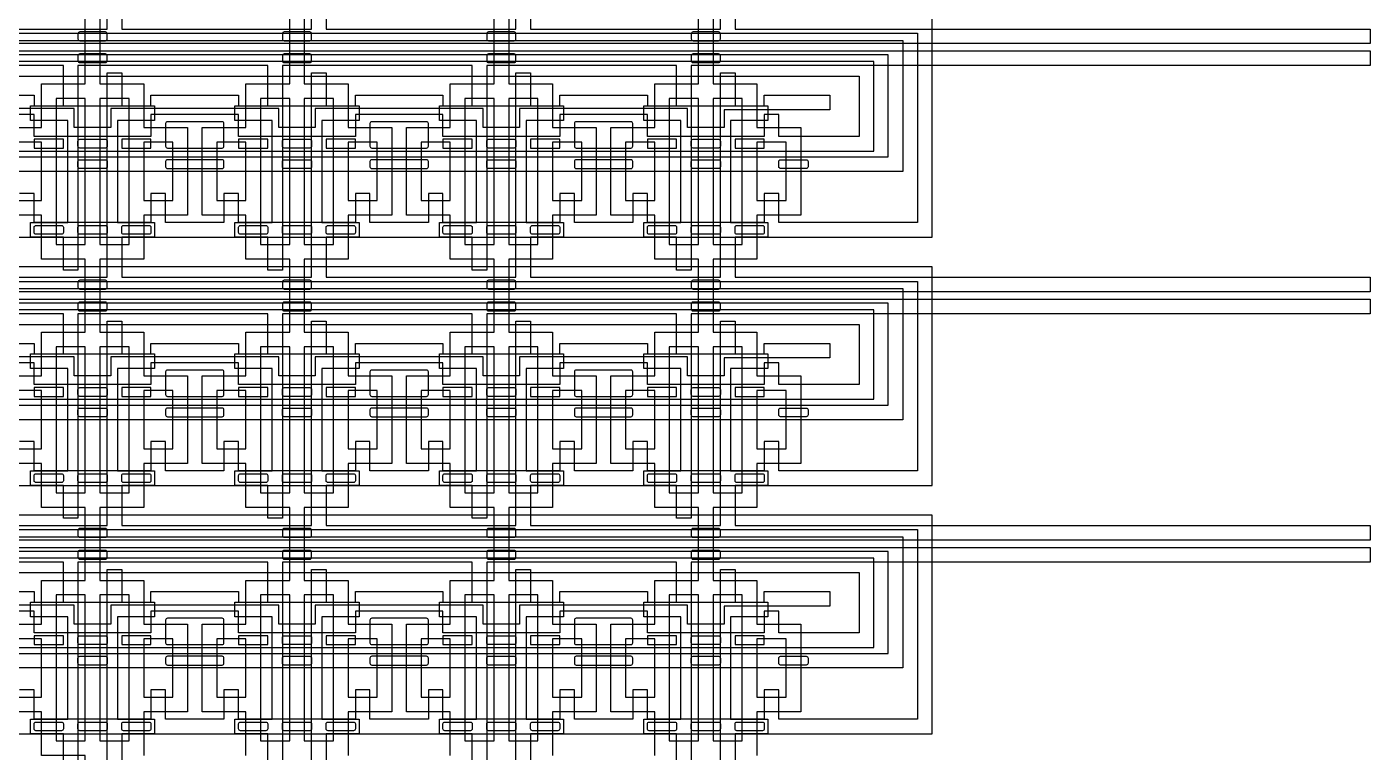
# Model space of a CAD drawing. Extents: x 0 to 194465, y -118660 to 40475.
# Drawn here: x 35762 to 44962, y 13247 to 18213 of the extents above; entities that cross this region are included whole.
import ezdxf

# ---------------------------------------------------------------- set-up
doc = ezdxf.new("R2010")
doc.units = 13
for name, color, linetype in [('Control 1 - Push up', 6, 'Continuous'), ('Control 2 - Push down', 1, 'Continuous'), ('Flow', 5, 'Continuous')]:
    doc.layers.add(name, color=color, linetype=linetype)

msp = doc.modelspace()

# ---------------------------------------------------------------- linework, layer by layer
at = {"layer": 'Control 1 - Push up'}
for points in [[(18462.5, 16773.1), (41962.5, 16773.1), (41962.5, 18270.6), (18462.5, 18270.6)], [(18362.5, 18170.6), (41862.5, 18170.6), (41862.5, 16873.1), (40912.5, 16873.1), (40912.5, 17073.1), (40812.5, 17073.1), (40812.5, 16873.1), (40012.5, 16873.1), (40012.5, 17073.1), (39912.5, 17073.1), (39912.5, 16873.1), (39512.5, 16873.1), (39512.5, 17073.1), (39412.5, 17073.1), (39412.5, 16873.1), (38612.5, 16873.1), (38612.5, 17073.1), (38512.5, 17073.1), (38512.5, 16873.1), (38112.5, 16873.1), (38112.5, 17073.1), (38012.5, 17073.1), (38012.5, 16873.1), (37212.5, 16873.1), (37212.5, 17073.1), (37112.5, 17073.1), (37112.5, 16873.1), (36712.5, 16873.1), (36712.5, 17073.1), (36612.5, 17073.1), (36612.5, 16873.1), (35812.5, 16873.1), (35812.5, 17073.1), (35712.5, 17073.1)], [(18262.5, 18120.6), (41762.5, 18120.6), (41762.5, 17223.1), (18262.5, 17223.1)], [(18062.5, 17363.1), (41562.5, 17363.1), (41562.5, 17976.1), (18062.5, 17976.1)], [(18162.5, 17323.1), (41662.5, 17323.1), (41662.5, 18020.6), (18162.5, 18020.6)], [(17962.5, 17876.1), (41462.5, 17876.1), (41462.5, 17463.1), (40912.5, 17463.1), (40912.5, 17613.1), (40812.5, 17613.1), (40812.5, 17463.1), (40012.5, 17463.1), (40012.5, 17613.1), (39412.5, 17613.1), (39412.5, 17463.1), (38612.5, 17463.1), (38612.5, 17613.1), (38012.5, 17613.1), (38012.5, 17463.1), (37212.5, 17463.1), (37212.5, 17613.1), (36612.5, 17613.1), (36612.5, 17463.1), (35812.5, 17463.1), (35812.5, 17613.1), (35212.5, 17613.1)], [(35212.5, 17746.1), (35812.5, 17746.1), (35812.5, 17673.1), (36612.5, 17673.1), (36612.5, 17746.1), (37212.5, 17746.1), (37212.5, 17673.1), (38012.5, 17673.1), (38012.5, 17746.1), (38612.5, 17746.1), (38612.5, 17673.1), (39412.5, 17673.1), (39412.5, 17746.1), (40012.5, 17746.1), (40012.5, 17673.1), (40812.5, 17673.1), (40812.5, 17746.1), (41262.5, 17746.1), (41262.5, 17646.1), (40537.5, 17646.1), (40537.5, 17523.1), (40287.5, 17523.1), (40287.5, 17653.1), (39137.5, 17653.1), (39137.5, 17523.1), (38887.5, 17523.1), (38887.5, 17653.1), (37737.5, 17653.1), (37737.5, 17523.1), (37487.5, 17523.1), (37487.5, 17653.1), (36337.5, 17653.1), (36337.5, 17523.1), (36087.5, 17523.1), (36087.5, 17653.1), (34937.5, 17653.1)], [(18462.5, 15073.1), (41962.5, 15073.1), (41962.5, 16570.6), (18462.5, 16570.6)], [(18362.5, 16470.6), (41862.5, 16470.6), (41862.5, 15173.1), (40912.5, 15173.1), (40912.5, 15373.1), (40812.5, 15373.1), (40812.5, 15173.1), (40012.5, 15173.1), (40012.5, 15373.1), (39912.5, 15373.1), (39912.5, 15173.1), (39512.5, 15173.1), (39512.5, 15373.1), (39412.5, 15373.1), (39412.5, 15173.1), (38612.5, 15173.1), (38612.5, 15373.1), (38512.5, 15373.1), (38512.5, 15173.1), (38112.5, 15173.1), (38112.5, 15373.1), (38012.5, 15373.1), (38012.5, 15173.1), (37212.5, 15173.1), (37212.5, 15373.1), (37112.5, 15373.1), (37112.5, 15173.1), (36712.5, 15173.1), (36712.5, 15373.1), (36612.5, 15373.1), (36612.5, 15173.1), (35812.5, 15173.1), (35812.5, 15373.1), (35712.5, 15373.1)], [(18262.5, 16420.6), (41762.5, 16420.6), (41762.5, 15523.1), (18262.5, 15523.1)], [(18162.5, 15623.1), (41662.5, 15623.1), (41662.5, 16320.6), (18162.5, 16320.6)], [(18062.5, 15663.1), (41562.5, 15663.1), (41562.5, 16276.1), (18062.5, 16276.1)], [(17962.5, 16176.1), (41462.5, 16176.1), (41462.5, 15763.1), (40912.5, 15763.1), (40912.5, 15913.1), (40812.5, 15913.1), (40812.5, 15763.1), (40012.5, 15763.1), (40012.5, 15913.1), (39412.5, 15913.1), (39412.5, 15763.1), (38612.5, 15763.1), (38612.5, 15913.1), (38012.5, 15913.1), (38012.5, 15763.1), (37212.5, 15763.1), (37212.5, 15913.1), (36612.5, 15913.1), (36612.5, 15763.1), (35812.5, 15763.1), (35812.5, 15913.1), (35212.5, 15913.1)], [(35212.5, 16046.1), (35812.5, 16046.1), (35812.5, 15973.1), (36612.5, 15973.1), (36612.5, 16046.1), (37212.5, 16046.1), (37212.5, 15973.1), (38012.5, 15973.1), (38012.5, 16046.1), (38612.5, 16046.1), (38612.5, 15973.1), (39412.5, 15973.1), (39412.5, 16046.1), (40012.5, 16046.1), (40012.5, 15973.1), (40812.5, 15973.1), (40812.5, 16046.1), (41262.5, 16046.1), (41262.5, 15946.1), (40537.5, 15946.1), (40537.5, 15823.1), (40287.5, 15823.1), (40287.5, 15953.1), (39137.5, 15953.1), (39137.5, 15823.1), (38887.5, 15823.1), (38887.5, 15953.1), (37737.5, 15953.1), (37737.5, 15823.1), (37487.5, 15823.1), (37487.5, 15953.1), (36337.5, 15953.1), (36337.5, 15823.1), (36087.5, 15823.1), (36087.5, 15953.1), (34937.5, 15953.1)], [(18462.5, 13373.1), (41962.5, 13373.1), (41962.5, 14870.6), (18462.5, 14870.6)], [(18262.5, 14720.6), (41762.5, 14720.6), (41762.5, 13823.1), (18262.5, 13823.1)], [(18362.5, 14770.6), (41862.5, 14770.6), (41862.5, 13473.1), (40912.5, 13473.1), (40912.5, 13673.1), (40812.5, 13673.1), (40812.5, 13473.1), (40012.5, 13473.1), (40012.5, 13673.1), (39912.5, 13673.1), (39912.5, 13473.1), (39512.5, 13473.1), (39512.5, 13673.1), (39412.5, 13673.1), (39412.5, 13473.1), (38612.5, 13473.1), (38612.5, 13673.1), (38512.5, 13673.1), (38512.5, 13473.1), (38112.5, 13473.1), (38112.5, 13673.1), (38012.5, 13673.1), (38012.5, 13473.1), (37212.5, 13473.1), (37212.5, 13673.1), (37112.5, 13673.1), (37112.5, 13473.1), (36712.5, 13473.1), (36712.5, 13673.1), (36612.5, 13673.1), (36612.5, 13473.1), (35812.5, 13473.1), (35812.5, 13673.1), (35712.5, 13673.1)], [(18062.5, 13963.1), (41562.5, 13963.1), (41562.5, 14576.1), (18062.5, 14576.1)], [(18162.5, 13923.1), (41662.5, 13923.1), (41662.5, 14620.6), (18162.5, 14620.6)], [(17962.5, 14476.1), (41462.5, 14476.1), (41462.5, 14063.1), (40912.5, 14063.1), (40912.5, 14213.1), (40812.5, 14213.1), (40812.5, 14063.1), (40012.5, 14063.1), (40012.5, 14213.1), (39412.5, 14213.1), (39412.5, 14063.1), (38612.5, 14063.1), (38612.5, 14213.1), (38012.5, 14213.1), (38012.5, 14063.1), (37212.5, 14063.1), (37212.5, 14213.1), (36612.5, 14213.1), (36612.5, 14063.1), (35812.5, 14063.1), (35812.5, 14213.1), (35212.5, 14213.1)], [(35212.5, 14346.1), (35812.5, 14346.1), (35812.5, 14273.1), (36612.5, 14273.1), (36612.5, 14346.1), (37212.5, 14346.1), (37212.5, 14273.1), (38012.5, 14273.1), (38012.5, 14346.1), (38612.5, 14346.1), (38612.5, 14273.1), (39412.5, 14273.1), (39412.5, 14346.1), (40012.5, 14346.1), (40012.5, 14273.1), (40812.5, 14273.1), (40812.5, 14346.1), (41262.5, 14346.1), (41262.5, 14246.1), (40537.5, 14246.1), (40537.5, 14123.1), (40287.5, 14123.1), (40287.5, 14253.1), (39137.5, 14253.1), (39137.5, 14123.1), (38887.5, 14123.1), (38887.5, 14253.1), (37737.5, 14253.1), (37737.5, 14123.1), (37487.5, 14123.1), (37487.5, 14253.1), (36337.5, 14253.1), (36337.5, 14123.1), (36087.5, 14123.1), (36087.5, 14253.1), (34937.5, 14253.1)]]:
    msp.add_lwpolyline(points, dxfattribs=at)
for points in [[(37112.5, 17550.6, 0.414214), (37100, 17563.1), (36725, 17563.1, 0.414214), (36712.5, 17550.6), (36712.5, 17395.6, 0.414214), (36725, 17383.1), (37100, 17383.1, 0.414214), (37112.5, 17395.6)], [(38512.5, 17550.6, 0.414214), (38500, 17563.1), (38125, 17563.1, 0.414214), (38112.5, 17550.6), (38112.5, 17395.6, 0.414214), (38125, 17383.1), (38500, 17383.1, 0.414214), (38512.5, 17395.6)], [(39912.5, 17550.6, 0.414214), (39900, 17563.1), (39525, 17563.1, 0.414214), (39512.5, 17550.6), (39512.5, 17395.6, 0.414214), (39525, 17383.1), (39900, 17383.1, 0.414214), (39912.5, 17395.6)], [(36125, 17383.1, -0.414214), (36112.5, 17395.6), (36112.5, 17430.6, -0.414214), (36125, 17443.1), (36300, 17443.1, -0.414214), (36312.5, 17430.6), (36312.5, 17395.6, -0.414214), (36300, 17383.1)], [(37525, 17383.1, -0.414214), (37512.5, 17395.6), (37512.5, 17430.6, -0.414214), (37525, 17443.1), (37700, 17443.1, -0.414214), (37712.5, 17430.6), (37712.5, 17395.6, -0.414214), (37700, 17383.1)], [(38925, 17383.1, -0.414214), (38912.5, 17395.6), (38912.5, 17430.6, -0.414214), (38925, 17443.1), (39100, 17443.1, -0.414214), (39112.5, 17430.6), (39112.5, 17395.6, -0.414214), (39100, 17383.1)], [(40325, 17383.1, -0.414214), (40312.5, 17395.6), (40312.5, 17430.6, -0.414214), (40325, 17443.1), (40500, 17443.1, -0.414214), (40512.5, 17430.6), (40512.5, 17395.6, -0.414214), (40500, 17383.1)], [(36125, 17243.1, -0.414214), (36112.5, 17255.6), (36112.5, 17290.6, -0.414214), (36125, 17303.1), (36300, 17303.1, -0.414214), (36312.5, 17290.6), (36312.5, 17255.6, -0.414214), (36300, 17243.1)], [(36725, 17243.1), (37100, 17243.1, 0.414214), (37112.5, 17255.6), (37112.5, 17290.6, 0.414214), (37100, 17303.1), (36725, 17303.1, 0.414214), (36712.5, 17290.6), (36712.5, 17255.6, 0.414214)], [(37525, 17243.1, -0.414214), (37512.5, 17255.6), (37512.5, 17290.6, -0.414214), (37525, 17303.1), (37700, 17303.1, -0.414214), (37712.5, 17290.6), (37712.5, 17255.6, -0.414214), (37700, 17243.1)], [(38125, 17243.1), (38500, 17243.1, 0.414214), (38512.5, 17255.6), (38512.5, 17290.6, 0.414214), (38500, 17303.1), (38125, 17303.1, 0.414214), (38112.5, 17290.6), (38112.5, 17255.6, 0.414214)], [(38925, 17243.1, -0.414214), (38912.5, 17255.6), (38912.5, 17290.6, -0.414214), (38925, 17303.1), (39100, 17303.1, -0.414214), (39112.5, 17290.6), (39112.5, 17255.6, -0.414214), (39100, 17243.1)], [(39525, 17243.1), (39900, 17243.1, 0.414214), (39912.5, 17255.6), (39912.5, 17290.6, 0.414214), (39900, 17303.1), (39525, 17303.1, 0.414214), (39512.5, 17290.6), (39512.5, 17255.6, 0.414214)], [(40325, 17243.1, -0.414214), (40312.5, 17255.6), (40312.5, 17290.6, -0.414214), (40325, 17303.1), (40500, 17303.1, -0.414214), (40512.5, 17290.6), (40512.5, 17255.6, -0.414214), (40500, 17243.1)], [(40925, 17243.1, -0.414214), (40912.5, 17255.6), (40912.5, 17290.6, -0.414214), (40925, 17303.1), (41100, 17303.1, -0.414214), (41112.5, 17290.6), (41112.5, 17255.6, -0.414214), (41100, 17243.1)], [(35825, 16793.1, -0.414214), (35812.5, 16805.6), (35812.5, 16840.6, -0.414214), (35825, 16853.1), (36000, 16853.1, -0.414214), (36012.5, 16840.6), (36012.5, 16805.6, -0.414214), (36000, 16793.1)], [(36125, 16793.1, -0.414214), (36112.5, 16805.6), (36112.5, 16840.6, -0.414214), (36125, 16853.1), (36300, 16853.1, -0.414214), (36312.5, 16840.6), (36312.5, 16805.6, -0.414214), (36300, 16793.1)], [(36425, 16793.1, -0.414214), (36412.5, 16805.6), (36412.5, 16840.6, -0.414214), (36425, 16853.1), (36600, 16853.1, -0.414214), (36612.5, 16840.6), (36612.5, 16805.6, -0.414214), (36600, 16793.1)], [(37225, 16793.1, -0.414214), (37212.5, 16805.6), (37212.5, 16840.6, -0.414214), (37225, 16853.1), (37400, 16853.1, -0.414214), (37412.5, 16840.6), (37412.5, 16805.6, -0.414214), (37400, 16793.1)], [(37525, 16793.1, -0.414214), (37512.5, 16805.6), (37512.5, 16840.6, -0.414214), (37525, 16853.1), (37700, 16853.1, -0.414214), (37712.5, 16840.6), (37712.5, 16805.6, -0.414214), (37700, 16793.1)], [(37825, 16793.1, -0.414214), (37812.5, 16805.6), (37812.5, 16840.6, -0.414214), (37825, 16853.1), (38000, 16853.1, -0.414214), (38012.5, 16840.6), (38012.5, 16805.6, -0.414214), (38000, 16793.1)], [(38625, 16793.1, -0.414214), (38612.5, 16805.6), (38612.5, 16840.6, -0.414214), (38625, 16853.1), (38800, 16853.1, -0.414214), (38812.5, 16840.6), (38812.5, 16805.6, -0.414214), (38800, 16793.1)], [(38925, 16793.1, -0.414214), (38912.5, 16805.6), (38912.5, 16840.6, -0.414214), (38925, 16853.1), (39100, 16853.1, -0.414214), (39112.5, 16840.6), (39112.5, 16805.6, -0.414214), (39100, 16793.1)], [(39225, 16793.1, -0.414214), (39212.5, 16805.6), (39212.5, 16840.6, -0.414214), (39225, 16853.1), (39400, 16853.1, -0.414214), (39412.5, 16840.6), (39412.5, 16805.6, -0.414214), (39400, 16793.1)], [(40025, 16793.1, -0.414214), (40012.5, 16805.6), (40012.5, 16840.6, -0.414214), (40025, 16853.1), (40200, 16853.1, -0.414214), (40212.5, 16840.6), (40212.5, 16805.6, -0.414214), (40200, 16793.1)], [(40325, 16793.1, -0.414214), (40312.5, 16805.6), (40312.5, 16840.6, -0.414214), (40325, 16853.1), (40500, 16853.1, -0.414214), (40512.5, 16840.6), (40512.5, 16805.6, -0.414214), (40500, 16793.1)], [(40625, 16793.1, -0.414214), (40612.5, 16805.6), (40612.5, 16840.6, -0.414214), (40625, 16853.1), (40800, 16853.1, -0.414214), (40812.5, 16840.6), (40812.5, 16805.6, -0.414214), (40800, 16793.1)], [(37112.5, 15850.6, 0.414214), (37100, 15863.1), (36725, 15863.1, 0.414214), (36712.5, 15850.6), (36712.5, 15695.6, 0.414214), (36725, 15683.1), (37100, 15683.1, 0.414214), (37112.5, 15695.6)], [(38512.5, 15850.6, 0.414214), (38500, 15863.1), (38125, 15863.1, 0.414214), (38112.5, 15850.6), (38112.5, 15695.6, 0.414214), (38125, 15683.1), (38500, 15683.1, 0.414214), (38512.5, 15695.6)], [(39912.5, 15850.6, 0.414214), (39900, 15863.1), (39525, 15863.1, 0.414214), (39512.5, 15850.6), (39512.5, 15695.6, 0.414214), (39525, 15683.1), (39900, 15683.1, 0.414214), (39912.5, 15695.6)], [(36125, 15683.1, -0.414214), (36112.5, 15695.6), (36112.5, 15730.6, -0.414214), (36125, 15743.1), (36300, 15743.1, -0.414214), (36312.5, 15730.6), (36312.5, 15695.6, -0.414214), (36300, 15683.1)], [(37525, 15683.1, -0.414214), (37512.5, 15695.6), (37512.5, 15730.6, -0.414214), (37525, 15743.1), (37700, 15743.1, -0.414214), (37712.5, 15730.6), (37712.5, 15695.6, -0.414214), (37700, 15683.1)], [(38925, 15683.1, -0.414214), (38912.5, 15695.6), (38912.5, 15730.6, -0.414214), (38925, 15743.1), (39100, 15743.1, -0.414214), (39112.5, 15730.6), (39112.5, 15695.6, -0.414214), (39100, 15683.1)], [(40325, 15683.1, -0.414214), (40312.5, 15695.6), (40312.5, 15730.6, -0.414214), (40325, 15743.1), (40500, 15743.1, -0.414214), (40512.5, 15730.6), (40512.5, 15695.6, -0.414214), (40500, 15683.1)], [(36125, 15543.1, -0.414214), (36112.5, 15555.6), (36112.5, 15590.6, -0.414214), (36125, 15603.1), (36300, 15603.1, -0.414214), (36312.5, 15590.6), (36312.5, 15555.6, -0.414214), (36300, 15543.1)], [(36725, 15543.1), (37100, 15543.1, 0.414214), (37112.5, 15555.6), (37112.5, 15590.6, 0.414214), (37100, 15603.1), (36725, 15603.1, 0.414214), (36712.5, 15590.6), (36712.5, 15555.6, 0.414214)], [(37525, 15543.1, -0.414214), (37512.5, 15555.6), (37512.5, 15590.6, -0.414214), (37525, 15603.1), (37700, 15603.1, -0.414214), (37712.5, 15590.6), (37712.5, 15555.6, -0.414214), (37700, 15543.1)], [(38125, 15543.1), (38500, 15543.1, 0.414214), (38512.5, 15555.6), (38512.5, 15590.6, 0.414214), (38500, 15603.1), (38125, 15603.1, 0.414214), (38112.5, 15590.6), (38112.5, 15555.6, 0.414214)], [(38925, 15543.1, -0.414214), (38912.5, 15555.6), (38912.5, 15590.6, -0.414214), (38925, 15603.1), (39100, 15603.1, -0.414214), (39112.5, 15590.6), (39112.5, 15555.6, -0.414214), (39100, 15543.1)], [(39525, 15543.1), (39900, 15543.1, 0.414214), (39912.5, 15555.6), (39912.5, 15590.6, 0.414214), (39900, 15603.1), (39525, 15603.1, 0.414214), (39512.5, 15590.6), (39512.5, 15555.6, 0.414214)], [(40325, 15543.1, -0.414214), (40312.5, 15555.6), (40312.5, 15590.6, -0.414214), (40325, 15603.1), (40500, 15603.1, -0.414214), (40512.5, 15590.6), (40512.5, 15555.6, -0.414214), (40500, 15543.1)], [(40925, 15543.1, -0.414214), (40912.5, 15555.6), (40912.5, 15590.6, -0.414214), (40925, 15603.1), (41100, 15603.1, -0.414214), (41112.5, 15590.6), (41112.5, 15555.6, -0.414214), (41100, 15543.1)], [(35825, 15093.1, -0.414214), (35812.5, 15105.6), (35812.5, 15140.6, -0.414214), (35825, 15153.1), (36000, 15153.1, -0.414214), (36012.5, 15140.6), (36012.5, 15105.6, -0.414214), (36000, 15093.1)], [(36125, 15093.1, -0.414214), (36112.5, 15105.6), (36112.5, 15140.6, -0.414214), (36125, 15153.1), (36300, 15153.1, -0.414214), (36312.5, 15140.6), (36312.5, 15105.6, -0.414214), (36300, 15093.1)], [(36425, 15093.1, -0.414214), (36412.5, 15105.6), (36412.5, 15140.6, -0.414214), (36425, 15153.1), (36600, 15153.1, -0.414214), (36612.5, 15140.6), (36612.5, 15105.6, -0.414214), (36600, 15093.1)], [(37225, 15093.1, -0.414214), (37212.5, 15105.6), (37212.5, 15140.6, -0.414214), (37225, 15153.1), (37400, 15153.1, -0.414214), (37412.5, 15140.6), (37412.5, 15105.6, -0.414214), (37400, 15093.1)], [(37525, 15093.1, -0.414214), (37512.5, 15105.6), (37512.5, 15140.6, -0.414214), (37525, 15153.1), (37700, 15153.1, -0.414214), (37712.5, 15140.6), (37712.5, 15105.6, -0.414214), (37700, 15093.1)], [(37825, 15093.1, -0.414214), (37812.5, 15105.6), (37812.5, 15140.6, -0.414214), (37825, 15153.1), (38000, 15153.1, -0.414214), (38012.5, 15140.6), (38012.5, 15105.6, -0.414214), (38000, 15093.1)], [(38625, 15093.1, -0.414214), (38612.5, 15105.6), (38612.5, 15140.6, -0.414214), (38625, 15153.1), (38800, 15153.1, -0.414214), (38812.5, 15140.6), (38812.5, 15105.6, -0.414214), (38800, 15093.1)], [(38925, 15093.1, -0.414214), (38912.5, 15105.6), (38912.5, 15140.6, -0.414214), (38925, 15153.1), (39100, 15153.1, -0.414214), (39112.5, 15140.6), (39112.5, 15105.6, -0.414214), (39100, 15093.1)], [(39225, 15093.1, -0.414214), (39212.5, 15105.6), (39212.5, 15140.6, -0.414214), (39225, 15153.1), (39400, 15153.1, -0.414214), (39412.5, 15140.6), (39412.5, 15105.6, -0.414214), (39400, 15093.1)], [(40025, 15093.1, -0.414214), (40012.5, 15105.6), (40012.5, 15140.6, -0.414214), (40025, 15153.1), (40200, 15153.1, -0.414214), (40212.5, 15140.6), (40212.5, 15105.6, -0.414214), (40200, 15093.1)], [(40325, 15093.1, -0.414214), (40312.5, 15105.6), (40312.5, 15140.6, -0.414214), (40325, 15153.1), (40500, 15153.1, -0.414214), (40512.5, 15140.6), (40512.5, 15105.6, -0.414214), (40500, 15093.1)], [(40625, 15093.1, -0.414214), (40612.5, 15105.6), (40612.5, 15140.6, -0.414214), (40625, 15153.1), (40800, 15153.1, -0.414214), (40812.5, 15140.6), (40812.5, 15105.6, -0.414214), (40800, 15093.1)], [(37112.5, 14150.6, 0.414214), (37100, 14163.1), (36725, 14163.1, 0.414214), (36712.5, 14150.6), (36712.5, 13995.6, 0.414214), (36725, 13983.1), (37100, 13983.1, 0.414214), (37112.5, 13995.6)], [(38512.5, 14150.6, 0.414214), (38500, 14163.1), (38125, 14163.1, 0.414214), (38112.5, 14150.6), (38112.5, 13995.6, 0.414214), (38125, 13983.1), (38500, 13983.1, 0.414214), (38512.5, 13995.6)], [(39912.5, 14150.6, 0.414214), (39900, 14163.1), (39525, 14163.1, 0.414214), (39512.5, 14150.6), (39512.5, 13995.6, 0.414214), (39525, 13983.1), (39900, 13983.1, 0.414214), (39912.5, 13995.6)], [(36125, 13983.1, -0.414214), (36112.5, 13995.6), (36112.5, 14030.6, -0.414214), (36125, 14043.1), (36300, 14043.1, -0.414214), (36312.5, 14030.6), (36312.5, 13995.6, -0.414214), (36300, 13983.1)], [(37525, 13983.1, -0.414214), (37512.5, 13995.6), (37512.5, 14030.6, -0.414214), (37525, 14043.1), (37700, 14043.1, -0.414214), (37712.5, 14030.6), (37712.5, 13995.6, -0.414214), (37700, 13983.1)], [(38925, 13983.1, -0.414214), (38912.5, 13995.6), (38912.5, 14030.6, -0.414214), (38925, 14043.1), (39100, 14043.1, -0.414214), (39112.5, 14030.6), (39112.5, 13995.6, -0.414214), (39100, 13983.1)], [(40325, 13983.1, -0.414214), (40312.5, 13995.6), (40312.5, 14030.6, -0.414214), (40325, 14043.1), (40500, 14043.1, -0.414214), (40512.5, 14030.6), (40512.5, 13995.6, -0.414214), (40500, 13983.1)], [(36125, 13843.1, -0.414214), (36112.5, 13855.6), (36112.5, 13890.6, -0.414214), (36125, 13903.1), (36300, 13903.1, -0.414214), (36312.5, 13890.6), (36312.5, 13855.6, -0.414214), (36300, 13843.1)], [(36725, 13843.1), (37100, 13843.1, 0.414214), (37112.5, 13855.6), (37112.5, 13890.6, 0.414214), (37100, 13903.1), (36725, 13903.1, 0.414214), (36712.5, 13890.6), (36712.5, 13855.6, 0.414214)], [(37525, 13843.1, -0.414214), (37512.5, 13855.6), (37512.5, 13890.6, -0.414214), (37525, 13903.1), (37700, 13903.1, -0.414214), (37712.5, 13890.6), (37712.5, 13855.6, -0.414214), (37700, 13843.1)], [(38125, 13843.1), (38500, 13843.1, 0.414214), (38512.5, 13855.6), (38512.5, 13890.6, 0.414214), (38500, 13903.1), (38125, 13903.1, 0.414214), (38112.5, 13890.6), (38112.5, 13855.6, 0.414214)], [(38925, 13843.1, -0.414214), (38912.5, 13855.6), (38912.5, 13890.6, -0.414214), (38925, 13903.1), (39100, 13903.1, -0.414214), (39112.5, 13890.6), (39112.5, 13855.6, -0.414214), (39100, 13843.1)], [(39525, 13843.1), (39900, 13843.1, 0.414214), (39912.5, 13855.6), (39912.5, 13890.6, 0.414214), (39900, 13903.1), (39525, 13903.1, 0.414214), (39512.5, 13890.6), (39512.5, 13855.6, 0.414214)], [(40325, 13843.1, -0.414214), (40312.5, 13855.6), (40312.5, 13890.6, -0.414214), (40325, 13903.1), (40500, 13903.1, -0.414214), (40512.5, 13890.6), (40512.5, 13855.6, -0.414214), (40500, 13843.1)], [(40925, 13843.1, -0.414214), (40912.5, 13855.6), (40912.5, 13890.6, -0.414214), (40925, 13903.1), (41100, 13903.1, -0.414214), (41112.5, 13890.6), (41112.5, 13855.6, -0.414214), (41100, 13843.1)], [(35825, 13393.1, -0.414214), (35812.5, 13405.6), (35812.5, 13440.6, -0.414214), (35825, 13453.1), (36000, 13453.1, -0.414214), (36012.5, 13440.6), (36012.5, 13405.6, -0.414214), (36000, 13393.1)], [(36125, 13393.1, -0.414214), (36112.5, 13405.6), (36112.5, 13440.6, -0.414214), (36125, 13453.1), (36300, 13453.1, -0.414214), (36312.5, 13440.6), (36312.5, 13405.6, -0.414214), (36300, 13393.1)], [(36425, 13393.1, -0.414214), (36412.5, 13405.6), (36412.5, 13440.6, -0.414214), (36425, 13453.1), (36600, 13453.1, -0.414214), (36612.5, 13440.6), (36612.5, 13405.6, -0.414214), (36600, 13393.1)], [(37225, 13393.1, -0.414214), (37212.5, 13405.6), (37212.5, 13440.6, -0.414214), (37225, 13453.1), (37400, 13453.1, -0.414214), (37412.5, 13440.6), (37412.5, 13405.6, -0.414214), (37400, 13393.1)], [(37525, 13393.1, -0.414214), (37512.5, 13405.6), (37512.5, 13440.6, -0.414214), (37525, 13453.1), (37700, 13453.1, -0.414214), (37712.5, 13440.6), (37712.5, 13405.6, -0.414214), (37700, 13393.1)], [(37825, 13393.1, -0.414214), (37812.5, 13405.6), (37812.5, 13440.6, -0.414214), (37825, 13453.1), (38000, 13453.1, -0.414214), (38012.5, 13440.6), (38012.5, 13405.6, -0.414214), (38000, 13393.1)], [(38625, 13393.1, -0.414214), (38612.5, 13405.6), (38612.5, 13440.6, -0.414214), (38625, 13453.1), (38800, 13453.1, -0.414214), (38812.5, 13440.6), (38812.5, 13405.6, -0.414214), (38800, 13393.1)], [(38925, 13393.1, -0.414214), (38912.5, 13405.6), (38912.5, 13440.6, -0.414214), (38925, 13453.1), (39100, 13453.1, -0.414214), (39112.5, 13440.6), (39112.5, 13405.6, -0.414214), (39100, 13393.1)], [(39225, 13393.1, -0.414214), (39212.5, 13405.6), (39212.5, 13440.6, -0.414214), (39225, 13453.1), (39400, 13453.1, -0.414214), (39412.5, 13440.6), (39412.5, 13405.6, -0.414214), (39400, 13393.1)], [(40025, 13393.1, -0.414214), (40012.5, 13405.6), (40012.5, 13440.6, -0.414214), (40025, 13453.1), (40200, 13453.1, -0.414214), (40212.5, 13440.6), (40212.5, 13405.6, -0.414214), (40200, 13393.1)], [(40325, 13393.1, -0.414214), (40312.5, 13405.6), (40312.5, 13440.6, -0.414214), (40325, 13453.1), (40500, 13453.1, -0.414214), (40512.5, 13440.6), (40512.5, 13405.6, -0.414214), (40500, 13393.1)], [(40625, 13393.1, -0.414214), (40612.5, 13405.6), (40612.5, 13440.6, -0.414214), (40625, 13453.1), (40800, 13453.1, -0.414214), (40812.5, 13440.6), (40812.5, 13405.6, -0.414214), (40800, 13393.1)]]:
    msp.add_lwpolyline(points, format="xyb", close=True, dxfattribs=at)
for points in [[(36012.5, 17443.1), (35812.5, 17443.1), (35812.5, 17383.1), (36012.5, 17383.1)], [(36612.5, 17443.1), (36412.5, 17443.1), (36412.5, 17383.1), (36612.5, 17383.1)], [(37412.5, 17443.1), (37212.5, 17443.1), (37212.5, 17383.1), (37412.5, 17383.1)], [(38012.5, 17443.1), (37812.5, 17443.1), (37812.5, 17383.1), (38012.5, 17383.1)], [(38812.5, 17443.1), (38612.5, 17443.1), (38612.5, 17383.1), (38812.5, 17383.1)], [(39412.5, 17443.1), (39212.5, 17443.1), (39212.5, 17383.1), (39412.5, 17383.1)], [(40212.5, 17443.1), (40012.5, 17443.1), (40012.5, 17383.1), (40212.5, 17383.1)], [(40812.5, 17443.1), (40612.5, 17443.1), (40612.5, 17383.1), (40812.5, 17383.1)], [(36012.5, 15743.1), (35812.5, 15743.1), (35812.5, 15683.1), (36012.5, 15683.1)], [(36612.5, 15743.1), (36412.5, 15743.1), (36412.5, 15683.1), (36612.5, 15683.1)], [(37412.5, 15743.1), (37212.5, 15743.1), (37212.5, 15683.1), (37412.5, 15683.1)], [(38012.5, 15743.1), (37812.5, 15743.1), (37812.5, 15683.1), (38012.5, 15683.1)], [(38812.5, 15743.1), (38612.5, 15743.1), (38612.5, 15683.1), (38812.5, 15683.1)], [(39412.5, 15743.1), (39212.5, 15743.1), (39212.5, 15683.1), (39412.5, 15683.1)], [(40212.5, 15743.1), (40012.5, 15743.1), (40012.5, 15683.1), (40212.5, 15683.1)], [(40812.5, 15743.1), (40612.5, 15743.1), (40612.5, 15683.1), (40812.5, 15683.1)], [(36012.5, 14043.1), (35812.5, 14043.1), (35812.5, 13983.1), (36012.5, 13983.1)], [(36612.5, 14043.1), (36412.5, 14043.1), (36412.5, 13983.1), (36612.5, 13983.1)], [(37412.5, 14043.1), (37212.5, 14043.1), (37212.5, 13983.1), (37412.5, 13983.1)], [(38012.5, 14043.1), (37812.5, 14043.1), (37812.5, 13983.1), (38012.5, 13983.1)], [(38812.5, 14043.1), (38612.5, 14043.1), (38612.5, 13983.1), (38812.5, 13983.1)], [(39412.5, 14043.1), (39212.5, 14043.1), (39212.5, 13983.1), (39412.5, 13983.1)], [(40212.5, 14043.1), (40012.5, 14043.1), (40012.5, 13983.1), (40212.5, 13983.1)], [(40812.5, 14043.1), (40612.5, 14043.1), (40612.5, 13983.1), (40812.5, 13983.1)]]:
    msp.add_lwpolyline(points, close=True, dxfattribs=at)
at = {"layer": 'Control 2 - Push down'}
for points in [[(35012.5, 18198.1), (36312.5, 18198.1), (36312.5, 19598.1)], [(36412.5, 18473.1), (36412.5, 18198.1), (37712.5, 18198.1), (37712.5, 19598.1)], [(37812.5, 18473.1), (37812.5, 18198.1), (39112.5, 18198.1), (39112.5, 19598.1)], [(39212.5, 18473.1), (39212.5, 18198.1), (40512.5, 18198.1), (40512.5, 19598.1)], [(40612.5, 18473.1), (40612.5, 18198.1), (44962.5, 18198.1), (44962.5, 18098.1), (19512.5, 18098.1)], [(19212.5, 18048.1), (44962.5, 18048.1), (44962.5, 17948.1), (40312.5, 17948.1), (40312.5, 16548.1), (40212.5, 16548.1), (40212.5, 16773.1), (39987.5, 16773.1), (39987.5, 16873.1), (40242.5, 16873.1), (40242.5, 17573.1), (39987.5, 17573.1), (39987.5, 17673.1), (40212.5, 17673.1), (40212.5, 17948.1), (38912.5, 17948.1), (38912.5, 16548.1), (38812.5, 16548.1), (38812.5, 16773.1), (38587.5, 16773.1), (38587.5, 16873.1), (38842.5, 16873.1), (38842.5, 17573.1), (38587.5, 17573.1), (38587.5, 17673.1), (38812.5, 17673.1), (38812.5, 17948.1), (37512.5, 17948.1), (37512.5, 16548.1), (37412.5, 16548.1), (37412.5, 16773.1), (37187.5, 16773.1), (37187.5, 16873.1), (37442.5, 16873.1), (37442.5, 17573.1), (37187.5, 17573.1), (37187.5, 17673.1), (37412.5, 17673.1), (37412.5, 17948.1), (36112.5, 17948.1), (36112.5, 16548.1), (36012.5, 16548.1), (36012.5, 16773.1), (35787.5, 16773.1), (35787.5, 16873.1), (36042.5, 16873.1), (36042.5, 17573.1), (35787.5, 17573.1), (35787.5, 17673.1), (36012.5, 17673.1), (36012.5, 17948.1), (34712.5, 17948.1)], [(35012.5, 16498.1), (36312.5, 16498.1), (36312.5, 17898.1), (36412.5, 17898.1), (36412.5, 17673.1), (36637.5, 17673.1), (36637.5, 17573.1), (36382.5, 17573.1), (36382.5, 16873.1), (36637.5, 16873.1), (36637.5, 16773.1), (36412.5, 16773.1), (36412.5, 16498.1), (37712.5, 16498.1), (37712.5, 17898.1), (37812.5, 17898.1), (37812.5, 17673.1), (38037.5, 17673.1), (38037.5, 17573.1), (37782.5, 17573.1), (37782.5, 16873.1), (38037.5, 16873.1), (38037.5, 16773.1), (37812.5, 16773.1), (37812.5, 16498.1), (39112.5, 16498.1), (39112.5, 17898.1), (39212.5, 17898.1), (39212.5, 17673.1), (39437.5, 17673.1), (39437.5, 17573.1), (39182.5, 17573.1), (39182.5, 16873.1), (39437.5, 16873.1), (39437.5, 16773.1), (39212.5, 16773.1), (39212.5, 16498.1), (40512.5, 16498.1), (40512.5, 17898.1), (40612.5, 17898.1), (40612.5, 17673.1), (40837.5, 17673.1), (40837.5, 17573.1), (40582.5, 17573.1), (40582.5, 16873.1), (40837.5, 16873.1), (40837.5, 16773.1), (40612.5, 16773.1), (40612.5, 16498.1), (44962.5, 16498.1), (44962.5, 16398.1), (19512.5, 16398.1)], [(19212.5, 16348.1), (44962.5, 16348.1), (44962.5, 16248.1), (40312.5, 16248.1), (40312.5, 14848.1), (40212.5, 14848.1), (40212.5, 15073.1), (39987.5, 15073.1), (39987.5, 15173.1), (40242.5, 15173.1), (40242.5, 15873.1), (39987.5, 15873.1), (39987.5, 15973.1), (40212.5, 15973.1), (40212.5, 16248.1), (38912.5, 16248.1), (38912.5, 14848.1), (38812.5, 14848.1), (38812.5, 15073.1), (38587.5, 15073.1), (38587.5, 15173.1), (38842.5, 15173.1), (38842.5, 15873.1), (38587.5, 15873.1), (38587.5, 15973.1), (38812.5, 15973.1), (38812.5, 16248.1), (37512.5, 16248.1), (37512.5, 14848.1), (37412.5, 14848.1), (37412.5, 15073.1), (37187.5, 15073.1), (37187.5, 15173.1), (37442.5, 15173.1), (37442.5, 15873.1), (37187.5, 15873.1), (37187.5, 15973.1), (37412.5, 15973.1), (37412.5, 16248.1), (36112.5, 16248.1), (36112.5, 14848.1), (36012.5, 14848.1), (36012.5, 15073.1), (35787.5, 15073.1), (35787.5, 15173.1), (36042.5, 15173.1), (36042.5, 15873.1), (35787.5, 15873.1), (35787.5, 15973.1), (36012.5, 15973.1), (36012.5, 16248.1), (34712.5, 16248.1)], [(35012.5, 14798.1), (36312.5, 14798.1), (36312.5, 16198.1), (36412.5, 16198.1), (36412.5, 15973.1), (36637.5, 15973.1), (36637.5, 15873.1), (36382.5, 15873.1), (36382.5, 15173.1), (36637.5, 15173.1), (36637.5, 15073.1), (36412.5, 15073.1), (36412.5, 14798.1), (37712.5, 14798.1), (37712.5, 16198.1), (37812.5, 16198.1), (37812.5, 15973.1), (38037.5, 15973.1), (38037.5, 15873.1), (37782.5, 15873.1), (37782.5, 15173.1), (38037.5, 15173.1), (38037.5, 15073.1), (37812.5, 15073.1), (37812.5, 14798.1), (39112.5, 14798.1), (39112.5, 16198.1), (39212.5, 16198.1), (39212.5, 15973.1), (39437.5, 15973.1), (39437.5, 15873.1), (39182.5, 15873.1), (39182.5, 15173.1), (39437.5, 15173.1), (39437.5, 15073.1), (39212.5, 15073.1), (39212.5, 14798.1), (40512.5, 14798.1), (40512.5, 16198.1), (40612.5, 16198.1), (40612.5, 15973.1), (40837.5, 15973.1), (40837.5, 15873.1), (40582.5, 15873.1), (40582.5, 15173.1), (40837.5, 15173.1), (40837.5, 15073.1), (40612.5, 15073.1), (40612.5, 14798.1), (44962.5, 14798.1), (44962.5, 14698.1), (19512.5, 14698.1)], [(19212.5, 14648.1), (44962.5, 14648.1), (44962.5, 14548.1), (40312.5, 14548.1), (40312.5, 13148.1)], [(36012.5, 13148.1), (36012.5, 13373.1), (35787.5, 13373.1), (35787.5, 13473.1), (36042.5, 13473.1), (36042.5, 14173.1), (35787.5, 14173.1), (35787.5, 14273.1), (36012.5, 14273.1), (36012.5, 14548.1), (34712.5, 14548.1)], [(37412.5, 13148.1), (37412.5, 13373.1), (37187.5, 13373.1), (37187.5, 13473.1), (37442.5, 13473.1), (37442.5, 14173.1), (37187.5, 14173.1), (37187.5, 14273.1), (37412.5, 14273.1), (37412.5, 14548.1), (36112.5, 14548.1), (36112.5, 13148.1)], [(38812.5, 13148.1), (38812.5, 13373.1), (38587.5, 13373.1), (38587.5, 13473.1), (38842.5, 13473.1), (38842.5, 14173.1), (38587.5, 14173.1), (38587.5, 14273.1), (38812.5, 14273.1), (38812.5, 14548.1), (37512.5, 14548.1), (37512.5, 13148.1)], [(40212.5, 13148.1), (40212.5, 13373.1), (39987.5, 13373.1), (39987.5, 13473.1), (40242.5, 13473.1), (40242.5, 14173.1), (39987.5, 14173.1), (39987.5, 14273.1), (40212.5, 14273.1), (40212.5, 14548.1), (38912.5, 14548.1), (38912.5, 13148.1)], [(36312.5, 13098.1), (36312.5, 14498.1), (36412.5, 14498.1), (36412.5, 14273.1), (36637.5, 14273.1), (36637.5, 14173.1), (36382.5, 14173.1), (36382.5, 13473.1), (36637.5, 13473.1), (36637.5, 13373.1), (36412.5, 13373.1), (36412.5, 13098.1)], [(37712.5, 13098.1), (37712.5, 14498.1), (37812.5, 14498.1), (37812.5, 14273.1), (38037.5, 14273.1), (38037.5, 14173.1), (37782.5, 14173.1), (37782.5, 13473.1), (38037.5, 13473.1), (38037.5, 13373.1), (37812.5, 13373.1), (37812.5, 13098.1)], [(39112.5, 13098.1), (39112.5, 14498.1), (39212.5, 14498.1), (39212.5, 14273.1), (39437.5, 14273.1), (39437.5, 14173.1), (39182.5, 14173.1), (39182.5, 13473.1), (39437.5, 13473.1), (39437.5, 13373.1), (39212.5, 13373.1), (39212.5, 13098.1)], [(40512.5, 13098.1), (40512.5, 14498.1), (40612.5, 14498.1), (40612.5, 14273.1), (40837.5, 14273.1), (40837.5, 14173.1), (40582.5, 14173.1), (40582.5, 13473.1), (40837.5, 13473.1), (40837.5, 13373.1), (40612.5, 13373.1), (40612.5, 13098.1)]]:
    msp.add_lwpolyline(points, dxfattribs=at)
for points in [[(36300, 18178.1), (36125, 18178.1, 0.414214), (36112.5, 18165.6), (36112.5, 18130.6, 0.414214), (36125, 18118.1), (36300, 18118.1, 0.414214), (36312.5, 18130.6), (36312.5, 18165.6, 0.414214)], [(37700, 18178.1), (37525, 18178.1, 0.414214), (37512.5, 18165.6), (37512.5, 18130.6, 0.414214), (37525, 18118.1), (37700, 18118.1, 0.414214), (37712.5, 18130.6), (37712.5, 18165.6, 0.414214)], [(39100, 18178.1), (38925, 18178.1, 0.414214), (38912.5, 18165.6), (38912.5, 18130.6, 0.414214), (38925, 18118.1), (39100, 18118.1, 0.414214), (39112.5, 18130.6), (39112.5, 18165.6, 0.414214)], [(40500, 18178.1), (40325, 18178.1, 0.414214), (40312.5, 18165.6), (40312.5, 18130.6, 0.414214), (40325, 18118.1), (40500, 18118.1, 0.414214), (40512.5, 18130.6), (40512.5, 18165.6, 0.414214)], [(36300, 18028.1), (36125, 18028.1, 0.414214), (36112.5, 18015.6), (36112.5, 17980.6, 0.414214), (36125, 17968.1), (36300, 17968.1, 0.414214), (36312.5, 17980.6), (36312.5, 18015.6, 0.414214)], [(37700, 18028.1), (37525, 18028.1, 0.414214), (37512.5, 18015.6), (37512.5, 17980.6, 0.414214), (37525, 17968.1), (37700, 17968.1, 0.414214), (37712.5, 17980.6), (37712.5, 18015.6, 0.414214)], [(39100, 18028.1), (38925, 18028.1, 0.414214), (38912.5, 18015.6), (38912.5, 17980.6, 0.414214), (38925, 17968.1), (39100, 17968.1, 0.414214), (39112.5, 17980.6), (39112.5, 18015.6, 0.414214)], [(40500, 18028.1), (40325, 18028.1, 0.414214), (40312.5, 18015.6), (40312.5, 17980.6, 0.414214), (40325, 17968.1), (40500, 17968.1, 0.414214), (40512.5, 17980.6), (40512.5, 18015.6, 0.414214)], [(36300, 16478.1), (36125, 16478.1, 0.414214), (36112.5, 16465.6), (36112.5, 16430.6, 0.414214), (36125, 16418.1), (36300, 16418.1, 0.414214), (36312.5, 16430.6), (36312.5, 16465.6, 0.414214)], [(37700, 16478.1), (37525, 16478.1, 0.414214), (37512.5, 16465.6), (37512.5, 16430.6, 0.414214), (37525, 16418.1), (37700, 16418.1, 0.414214), (37712.5, 16430.6), (37712.5, 16465.6, 0.414214)], [(39100, 16478.1), (38925, 16478.1, 0.414214), (38912.5, 16465.6), (38912.5, 16430.6, 0.414214), (38925, 16418.1), (39100, 16418.1, 0.414214), (39112.5, 16430.6), (39112.5, 16465.6, 0.414214)], [(40500, 16478.1), (40325, 16478.1, 0.414214), (40312.5, 16465.6), (40312.5, 16430.6, 0.414214), (40325, 16418.1), (40500, 16418.1, 0.414214), (40512.5, 16430.6), (40512.5, 16465.6, 0.414214)], [(36300, 16328.1), (36125, 16328.1, 0.414214), (36112.5, 16315.6), (36112.5, 16280.6, 0.414214), (36125, 16268.1), (36300, 16268.1, 0.414214), (36312.5, 16280.6), (36312.5, 16315.6, 0.414214)], [(37700, 16328.1), (37525, 16328.1, 0.414214), (37512.5, 16315.6), (37512.5, 16280.6, 0.414214), (37525, 16268.1), (37700, 16268.1, 0.414214), (37712.5, 16280.6), (37712.5, 16315.6, 0.414214)], [(39100, 16328.1), (38925, 16328.1, 0.414214), (38912.5, 16315.6), (38912.5, 16280.6, 0.414214), (38925, 16268.1), (39100, 16268.1, 0.414214), (39112.5, 16280.6), (39112.5, 16315.6, 0.414214)], [(40500, 16328.1), (40325, 16328.1, 0.414214), (40312.5, 16315.6), (40312.5, 16280.6, 0.414214), (40325, 16268.1), (40500, 16268.1, 0.414214), (40512.5, 16280.6), (40512.5, 16315.6, 0.414214)], [(36300, 14778.1), (36125, 14778.1, 0.414214), (36112.5, 14765.6), (36112.5, 14730.6, 0.414214), (36125, 14718.1), (36300, 14718.1, 0.414214), (36312.5, 14730.6), (36312.5, 14765.6, 0.414214)], [(37700, 14778.1), (37525, 14778.1, 0.414214), (37512.5, 14765.6), (37512.5, 14730.6, 0.414214), (37525, 14718.1), (37700, 14718.1, 0.414214), (37712.5, 14730.6), (37712.5, 14765.6, 0.414214)], [(39100, 14778.1), (38925, 14778.1, 0.414214), (38912.5, 14765.6), (38912.5, 14730.6, 0.414214), (38925, 14718.1), (39100, 14718.1, 0.414214), (39112.5, 14730.6), (39112.5, 14765.6, 0.414214)], [(40500, 14778.1), (40325, 14778.1, 0.414214), (40312.5, 14765.6), (40312.5, 14730.6, 0.414214), (40325, 14718.1), (40500, 14718.1, 0.414214), (40512.5, 14730.6), (40512.5, 14765.6, 0.414214)], [(36300, 14628.1), (36125, 14628.1, 0.414214), (36112.5, 14615.6), (36112.5, 14580.6, 0.414214), (36125, 14568.1), (36300, 14568.1, 0.414214), (36312.5, 14580.6), (36312.5, 14615.6, 0.414214)], [(37700, 14628.1), (37525, 14628.1, 0.414214), (37512.5, 14615.6), (37512.5, 14580.6, 0.414214), (37525, 14568.1), (37700, 14568.1, 0.414214), (37712.5, 14580.6), (37712.5, 14615.6, 0.414214)], [(39100, 14628.1), (38925, 14628.1, 0.414214), (38912.5, 14615.6), (38912.5, 14580.6, 0.414214), (38925, 14568.1), (39100, 14568.1, 0.414214), (39112.5, 14580.6), (39112.5, 14615.6, 0.414214)], [(40500, 14628.1), (40325, 14628.1, 0.414214), (40312.5, 14615.6), (40312.5, 14580.6, 0.414214), (40325, 14568.1), (40500, 14568.1, 0.414214), (40512.5, 14580.6), (40512.5, 14615.6, 0.414214)]]:
    msp.add_lwpolyline(points, format="xyb", close=True, dxfattribs=at)
at = {"layer": 'Flow'}
for points in [[(35562.5, 17523.1), (35862.5, 17523.1), (35862.5, 17823.1), (36162.5, 17823.1), (36162.5, 18073.1), (36162.5, 18323.1), (35862.5, 18323.1), (35862.5, 18623.1), (35562.5, 18623.1)], [(36262.5, 18323.1), (36262.5, 18073.1), (36262.5, 17823.1), (36562.5, 17823.1), (36562.5, 17523.1), (36862.5, 17523.1), (36862.5, 16923.1), (36562.5, 16923.1), (36562.5, 16623.1), (36262.5, 16623.1), (36262.5, 16373.1), (36262.5, 16123.1), (36562.5, 16123.1), (36562.5, 15823.1), (36862.5, 15823.1), (36862.5, 15223.1), (36562.5, 15223.1), (36562.5, 14923.1), (36262.5, 14923.1), (36262.5, 14673.1), (36262.5, 14423.1), (36562.5, 14423.1), (36562.5, 14123.1), (36862.5, 14123.1), (36862.5, 13523.1), (36562.5, 13523.1), (36562.5, 13223.1)], [(37262.5, 13223.1), (37262.5, 13523.1), (36962.5, 13523.1), (36962.5, 14123.1), (37262.5, 14123.1), (37262.5, 14423.1), (37562.5, 14423.1), (37562.5, 14673.1), (37562.5, 14923.1), (37262.5, 14923.1), (37262.5, 15223.1), (36962.5, 15223.1), (36962.5, 15823.1), (37262.5, 15823.1), (37262.5, 16123.1), (37562.5, 16123.1), (37562.5, 16373.1), (37562.5, 16623.1), (37262.5, 16623.1), (37262.5, 16923.1), (36962.5, 16923.1), (36962.5, 17523.1), (37262.5, 17523.1), (37262.5, 17823.1), (37562.5, 17823.1), (37562.5, 18073.1), (37562.5, 18323.1)], [(37662.5, 18323.1), (37662.5, 18073.1), (37662.5, 17823.1), (37962.5, 17823.1), (37962.5, 17523.1), (38262.5, 17523.1), (38262.5, 16923.1), (37962.5, 16923.1), (37962.5, 16623.1), (37662.5, 16623.1), (37662.5, 16373.1), (37662.5, 16123.1), (37962.5, 16123.1), (37962.5, 15823.1), (38262.5, 15823.1), (38262.5, 15223.1), (37962.5, 15223.1), (37962.5, 14923.1), (37662.5, 14923.1), (37662.5, 14673.1), (37662.5, 14423.1), (37962.5, 14423.1), (37962.5, 14123.1), (38262.5, 14123.1), (38262.5, 13523.1), (37962.5, 13523.1), (37962.5, 13223.1)], [(38662.5, 13223.1), (38662.5, 13523.1), (38362.5, 13523.1), (38362.5, 14123.1), (38662.5, 14123.1), (38662.5, 14423.1), (38962.5, 14423.1), (38962.5, 14673.1), (38962.5, 14923.1), (38662.5, 14923.1), (38662.5, 15223.1), (38362.5, 15223.1), (38362.5, 15823.1), (38662.5, 15823.1), (38662.5, 16123.1), (38962.5, 16123.1), (38962.5, 16373.1), (38962.5, 16623.1), (38662.5, 16623.1), (38662.5, 16923.1), (38362.5, 16923.1), (38362.5, 17523.1), (38662.5, 17523.1), (38662.5, 17823.1), (38962.5, 17823.1), (38962.5, 18073.1), (38962.5, 18323.1)], [(39062.5, 18323.1), (39062.5, 18073.1), (39062.5, 17823.1), (39362.5, 17823.1), (39362.5, 17523.1), (39662.5, 17523.1), (39662.5, 16923.1), (39362.5, 16923.1), (39362.5, 16623.1), (39062.5, 16623.1), (39062.5, 16373.1), (39062.5, 16123.1), (39362.5, 16123.1), (39362.5, 15823.1), (39662.5, 15823.1), (39662.5, 15223.1), (39362.5, 15223.1), (39362.5, 14923.1), (39062.5, 14923.1), (39062.5, 14673.1), (39062.5, 14423.1), (39362.5, 14423.1), (39362.5, 14123.1), (39662.5, 14123.1), (39662.5, 13523.1), (39362.5, 13523.1), (39362.5, 13223.1)], [(40062.5, 13223.1), (40062.5, 13523.1), (39762.5, 13523.1), (39762.5, 14123.1), (40062.5, 14123.1), (40062.5, 14423.1), (40362.5, 14423.1), (40362.5, 14673.1), (40362.5, 14923.1), (40062.5, 14923.1), (40062.5, 15223.1), (39762.5, 15223.1), (39762.5, 15823.1), (40062.5, 15823.1), (40062.5, 16123.1), (40362.5, 16123.1), (40362.5, 16373.1), (40362.5, 16623.1), (40062.5, 16623.1), (40062.5, 16923.1), (39762.5, 16923.1), (39762.5, 17523.1), (40062.5, 17523.1), (40062.5, 17823.1), (40362.5, 17823.1), (40362.5, 18073.1), (40362.5, 18323.1)], [(40462.5, 18323.1), (40462.5, 18073.1), (40462.5, 17823.1), (40762.5, 17823.1), (40762.5, 17523.1), (41062.5, 17523.1), (41062.5, 16923.1), (40762.5, 16923.1), (40762.5, 16623.1), (40462.5, 16623.1), (40462.5, 16373.1), (40462.5, 16123.1), (40762.5, 16123.1), (40762.5, 15823.1), (41062.5, 15823.1), (41062.5, 15223.1), (40762.5, 15223.1), (40762.5, 14923.1), (40462.5, 14923.1), (40462.5, 14673.1), (40462.5, 14423.1), (40762.5, 14423.1), (40762.5, 14123.1), (41062.5, 14123.1), (41062.5, 13523.1), (40762.5, 13523.1), (40762.5, 13223.1)], [(35562.5, 15823.1), (35862.5, 15823.1), (35862.5, 16123.1), (36162.5, 16123.1), (36162.5, 16373.1), (36162.5, 16623.1), (35862.5, 16623.1), (35862.5, 16923.1), (35562.5, 16923.1)], [(35562.5, 14123.1), (35862.5, 14123.1), (35862.5, 14423.1), (36162.5, 14423.1), (36162.5, 14673.1), (36162.5, 14923.1), (35862.5, 14923.1), (35862.5, 15223.1), (35562.5, 15223.1)], [(35562.5, 12423.1), (35862.5, 12423.1), (35862.5, 12723.1), (36162.5, 12723.1), (36162.5, 12973.1), (36162.5, 13223.1), (35862.5, 13223.1), (35862.5, 13523.1), (35562.5, 13523.1)]]:
    msp.add_lwpolyline(points, dxfattribs=at)
for points in [[(36162.5, 16723.1), (36162.5, 17723.1), (35962.5, 17723.1), (35962.5, 16723.1)], [(36462.5, 17723.1), (36262.5, 17723.1), (36262.5, 16723.1), (36462.5, 16723.1)], [(37562.5, 16723.1), (37562.5, 17723.1), (37362.5, 17723.1), (37362.5, 16723.1)], [(37862.5, 17723.1), (37662.5, 17723.1), (37662.5, 16723.1), (37862.5, 16723.1)], [(38962.5, 16723.1), (38962.5, 17723.1), (38762.5, 17723.1), (38762.5, 16723.1)], [(39262.5, 17723.1), (39062.5, 17723.1), (39062.5, 16723.1), (39262.5, 16723.1)], [(40362.5, 16723.1), (40362.5, 17723.1), (40162.5, 17723.1), (40162.5, 16723.1)], [(40662.5, 17723.1), (40462.5, 17723.1), (40462.5, 16723.1), (40662.5, 16723.1)], [(35862.5, 17023.1), (35862.5, 17423.1), (35662.5, 17423.1), (35662.5, 17023.1)], [(36762.5, 17423.1), (36562.5, 17423.1), (36562.5, 17023.1), (36762.5, 17023.1)], [(37262.5, 17023.1), (37262.5, 17423.1), (37062.5, 17423.1), (37062.5, 17023.1)], [(38162.5, 17423.1), (37962.5, 17423.1), (37962.5, 17023.1), (38162.5, 17023.1)], [(38662.5, 17023.1), (38662.5, 17423.1), (38462.5, 17423.1), (38462.5, 17023.1)], [(39562.5, 17423.1), (39362.5, 17423.1), (39362.5, 17023.1), (39562.5, 17023.1)], [(40062.5, 17023.1), (40062.5, 17423.1), (39862.5, 17423.1), (39862.5, 17023.1)], [(40962.5, 17423.1), (40762.5, 17423.1), (40762.5, 17023.1), (40962.5, 17023.1)], [(36162.5, 15023.1), (36162.5, 16023.1), (35962.5, 16023.1), (35962.5, 15023.1)], [(36462.5, 16023.1), (36262.5, 16023.1), (36262.5, 15023.1), (36462.5, 15023.1)], [(37562.5, 15023.1), (37562.5, 16023.1), (37362.5, 16023.1), (37362.5, 15023.1)], [(37862.5, 16023.1), (37662.5, 16023.1), (37662.5, 15023.1), (37862.5, 15023.1)], [(38962.5, 15023.1), (38962.5, 16023.1), (38762.5, 16023.1), (38762.5, 15023.1)], [(39262.5, 16023.1), (39062.5, 16023.1), (39062.5, 15023.1), (39262.5, 15023.1)], [(40362.5, 15023.1), (40362.5, 16023.1), (40162.5, 16023.1), (40162.5, 15023.1)], [(40662.5, 16023.1), (40462.5, 16023.1), (40462.5, 15023.1), (40662.5, 15023.1)], [(35862.5, 15323.1), (35862.5, 15723.1), (35662.5, 15723.1), (35662.5, 15323.1)], [(36762.5, 15723.1), (36562.5, 15723.1), (36562.5, 15323.1), (36762.5, 15323.1)], [(37262.5, 15323.1), (37262.5, 15723.1), (37062.5, 15723.1), (37062.5, 15323.1)], [(38162.5, 15723.1), (37962.5, 15723.1), (37962.5, 15323.1), (38162.5, 15323.1)], [(38662.5, 15323.1), (38662.5, 15723.1), (38462.5, 15723.1), (38462.5, 15323.1)], [(39562.5, 15723.1), (39362.5, 15723.1), (39362.5, 15323.1), (39562.5, 15323.1)], [(40062.5, 15323.1), (40062.5, 15723.1), (39862.5, 15723.1), (39862.5, 15323.1)], [(40962.5, 15723.1), (40762.5, 15723.1), (40762.5, 15323.1), (40962.5, 15323.1)], [(36162.5, 13323.1), (36162.5, 14323.1), (35962.5, 14323.1), (35962.5, 13323.1)], [(36462.5, 14323.1), (36262.5, 14323.1), (36262.5, 13323.1), (36462.5, 13323.1)], [(37562.5, 13323.1), (37562.5, 14323.1), (37362.5, 14323.1), (37362.5, 13323.1)], [(37862.5, 14323.1), (37662.5, 14323.1), (37662.5, 13323.1), (37862.5, 13323.1)], [(38962.5, 13323.1), (38962.5, 14323.1), (38762.5, 14323.1), (38762.5, 13323.1)], [(39262.5, 14323.1), (39062.5, 14323.1), (39062.5, 13323.1), (39262.5, 13323.1)], [(40362.5, 13323.1), (40362.5, 14323.1), (40162.5, 14323.1), (40162.5, 13323.1)], [(40662.5, 14323.1), (40462.5, 14323.1), (40462.5, 13323.1), (40662.5, 13323.1)], [(35862.5, 13623.1), (35862.5, 14023.1), (35662.5, 14023.1), (35662.5, 13623.1)], [(36762.5, 14023.1), (36562.5, 14023.1), (36562.5, 13623.1), (36762.5, 13623.1)], [(37262.5, 13623.1), (37262.5, 14023.1), (37062.5, 14023.1), (37062.5, 13623.1)], [(38162.5, 14023.1), (37962.5, 14023.1), (37962.5, 13623.1), (38162.5, 13623.1)], [(38662.5, 13623.1), (38662.5, 14023.1), (38462.5, 14023.1), (38462.5, 13623.1)], [(39562.5, 14023.1), (39362.5, 14023.1), (39362.5, 13623.1), (39562.5, 13623.1)], [(40062.5, 13623.1), (40062.5, 14023.1), (39862.5, 14023.1), (39862.5, 13623.1)], [(40962.5, 14023.1), (40762.5, 14023.1), (40762.5, 13623.1), (40962.5, 13623.1)]]:
    msp.add_lwpolyline(points, close=True, dxfattribs=at)

doc.saveas('drawing.dxf')
